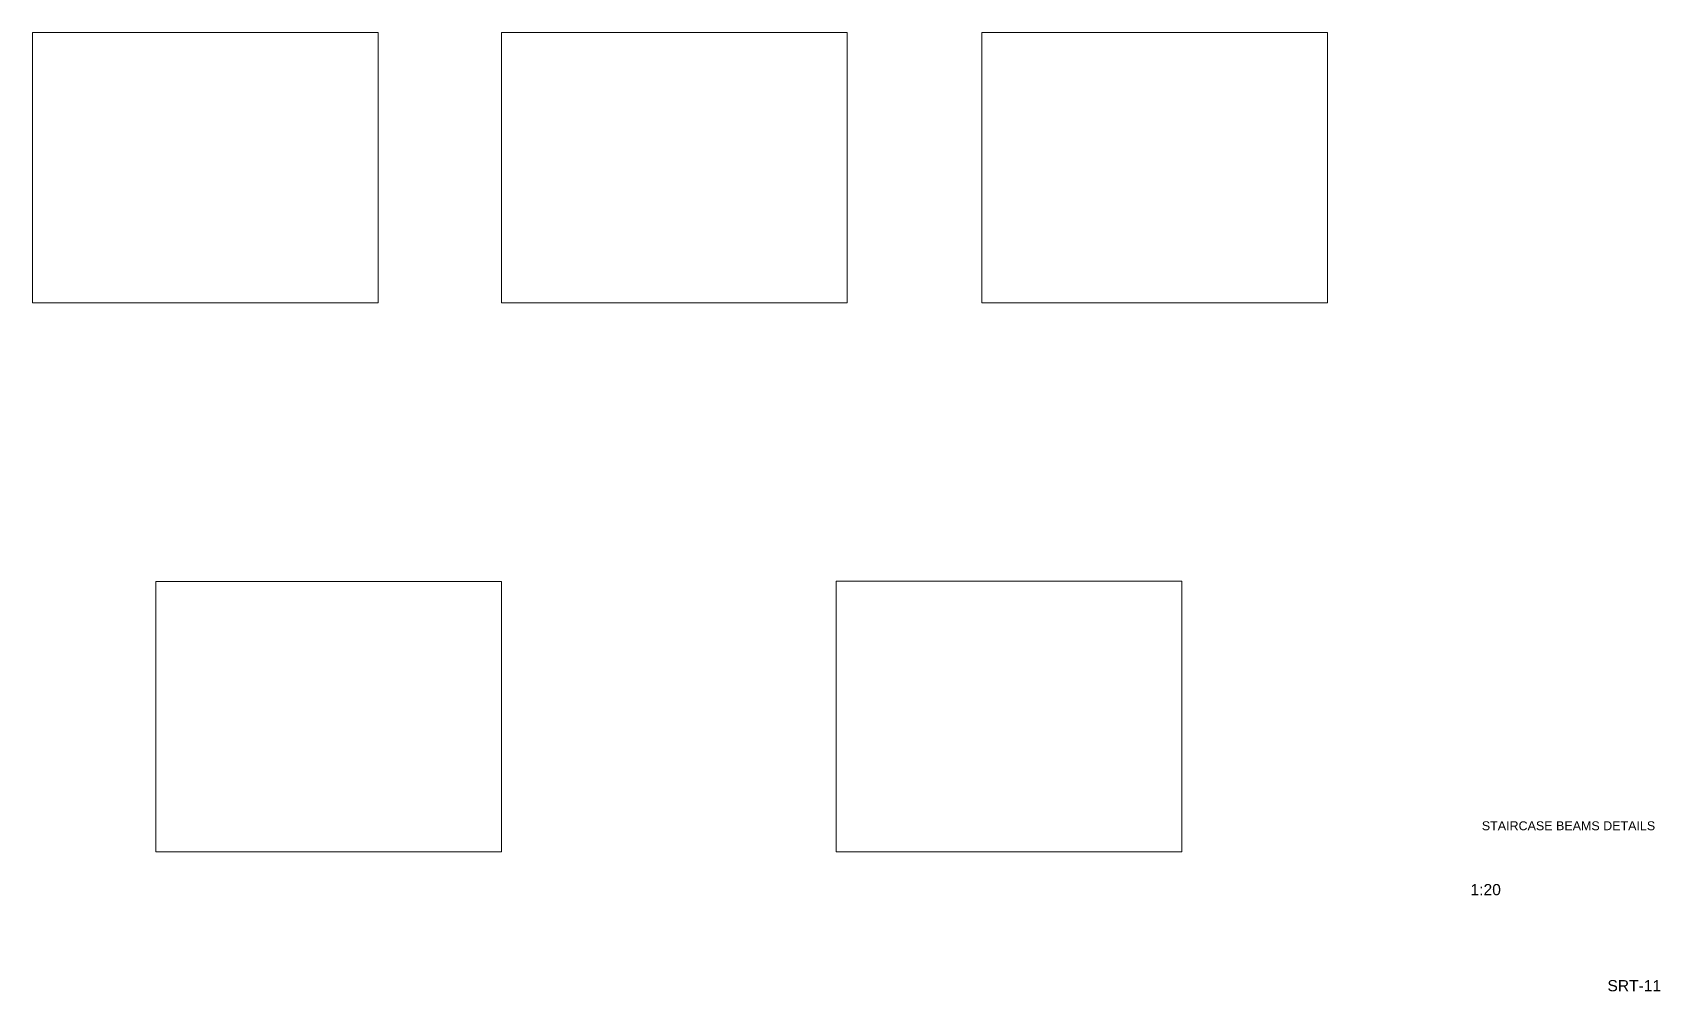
# Paper-space layout 'S11' of a CAD drawing. Header units: millimetres. Extents: x 35 to 400, y 47 to 261.
import ezdxf

# ---------------------------------------------------------------- set-up
doc = ezdxf.new("R2010")
doc.units = ezdxf.units.MM
doc.header["$MEASUREMENT"] = 0
doc.layers.add('DIM', color=174, linetype='Continuous', lineweight=0)
doc.layers.add('G-ANNO-TTLB', color=6, linetype='Continuous', lineweight=9)
doc.styles.add('ARIAL', font='arial.ttf', dxfattribs={"height": 2.2})
doc.styles.get("Standard").update_dxf_attribs({"font": 'arial.ttf'})

psp = doc.layouts.new('S11')

# ---------------------------------------------------------------- texts
at = {"layer": 'DIM', "ltscale": 1000, "insert": (359.65, 84.7), "char_height": 2, "attachment_point": 1}
psp.add_mtext_dynamic_manual_height_columns('STAIRCASE BEAMS DETAILS', width=48.2581, gutter_width=14.53, heights=[0], dxfattribs=at)
at = {"layer": 'G-ANNO-TTLB', "color": 0, "char_height": 2.5, "width": 14.1097, "attachment_point": 1, "style": 'ARIAL'}
for s, insert in [('1:20', (357.12, 70.66)), ('SRT-11', (387.77, 49.17))]:
    psp.add_mtext(s, dxfattribs=dict(at, insert=insert))

# ---------------------------------------------------------------- viewports
at = {"layer": 'Defpoints'}
psp.add_viewport(center=(73.92, 230.94), size=(77.38, 60.5017), view_center_point=(1218587.9201, -613120.5266), view_height=1210.036302, dxfattribs=at)
for center, view_center_point, view_height, status in [((178.87, 230.94), (1216754.121, -614621.767), 1210.03425, 3), ((286.39, 230.94), (1214330.2889, -614619.6121), 1210.03498, 4), ((101.49, 108.09), (1211832.5278, -614726.7906), 1210.036961, 6), ((253.8, 108.15), (1209494.5531, -614723.8599), 1210.034405, 5)]:
    psp.add_viewport(center=center, size=(77.38, 60.5017), view_center_point=view_center_point, view_height=view_height, status=status, dxfattribs=at)

doc.saveas('drawing.dxf')
